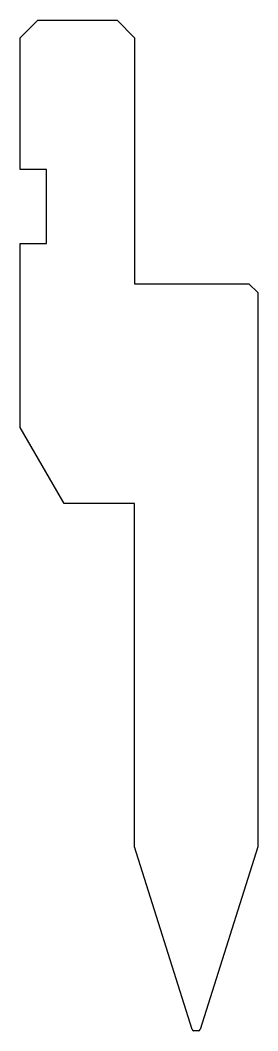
# Model space of a CAD drawing. Header units: metres. Extents: x 31 to 58, y -47 to 68.
import ezdxf

# ---------------------------------------------------------------- set-up
doc = ezdxf.new("R2010")
doc.units = ezdxf.units.M

msp = doc.modelspace()

# ---------------------------------------------------------------- linework, layer by layer
for p, q in [((32.520014, 67.834047), (30.520014, 65.834047)), ((32.520014, 67.834047), (41.520014, 67.834047)), ((43.520014, 65.834047), (41.520014, 67.834047)), ((30.520014, 50.834047), (30.520014, 65.834047)), ((43.520014, 65.834047), (43.520014, 37.834047)), ((33.520014, 50.834047), (30.520014, 50.834047)), ((33.520014, 42.434047), (33.520014, 50.834047)), ((30.520014, 21.494301), (30.520014, 42.434047)), ((30.520014, 42.434047), (33.520014, 42.434047)), ((43.520014, 37.834047), (56.520014, 37.834047)), ((57.520014, 36.834047), (56.520014, 37.834047)), ((57.520014, 36.834047), (57.520014, -26.233427)), ((35.520014, 12.834047), (30.520014, 21.494301)), ((43.520014, 12.834047), (35.520014, 12.834047)), ((43.520014, -26.233427), (43.520014, 12.834047)), ((50.075917, -47.026094), (43.520014, -26.233427)), ((57.520014, -26.233427), (50.964112, -47.026094)), ((50.773368, -47.165953), (50.266661, -47.165953))]:
    msp.add_line(p, q)
for centre, start, end in [((50.266661, -46.965953), 197.5, 270), ((50.773368, -46.965953), 270, 342.5)]:
    msp.add_arc(centre, 0.2, start, end)

doc.saveas('drawing.dxf')
